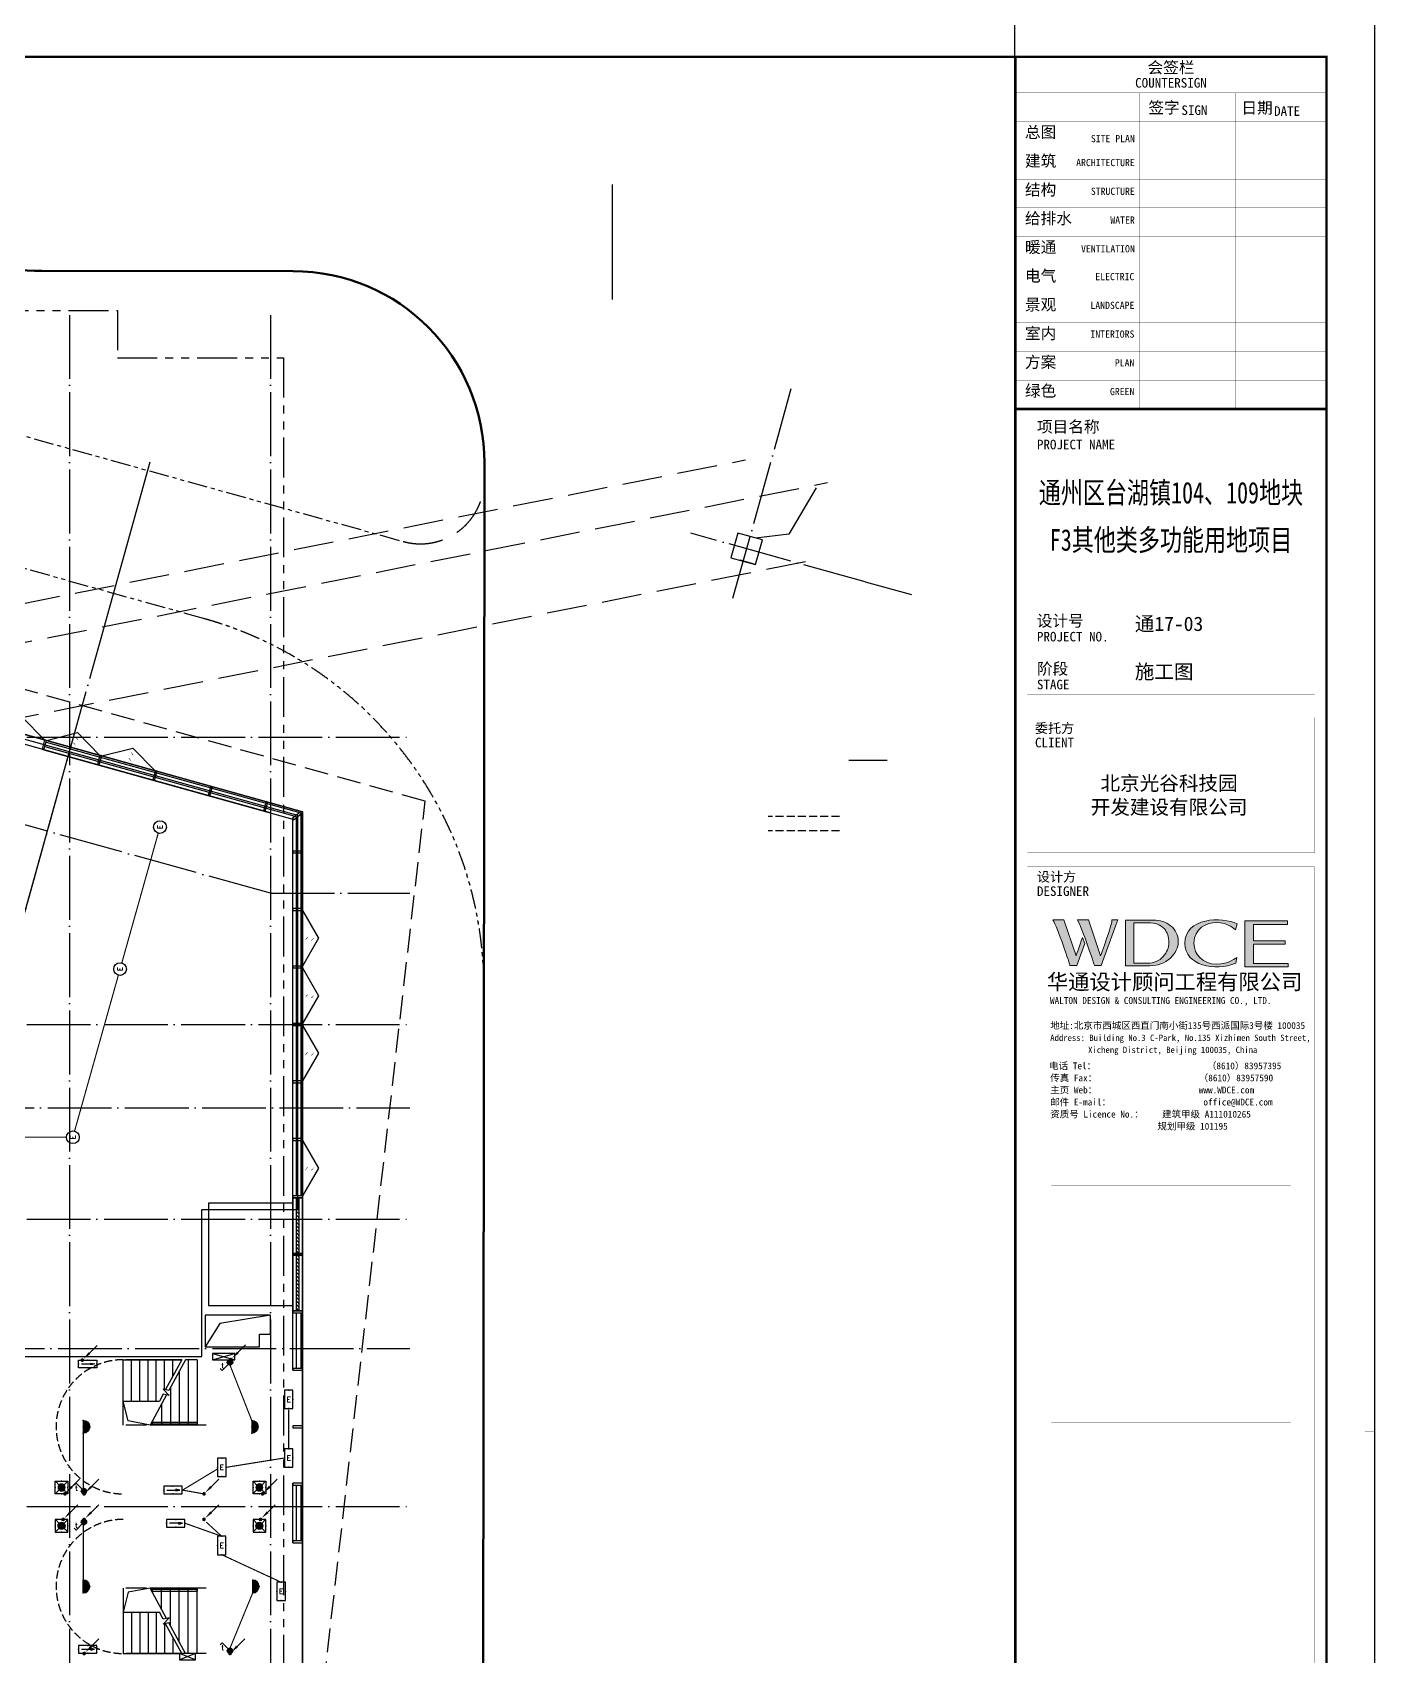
# Model space of a CAD drawing. Extents: x -288892 to 250096, y -100054 to 404668.
# Drawn here: x 108439 to 150489, y 12037 to 62867 of the extents above; entities that cross this region are included whole.
import ezdxf
from ezdxf.enums import TextEntityAlignment as Align
from ezdxf.xclip import XClip

# ---------------------------------------------------------------- set-up
doc = ezdxf.new("R2010")
doc.units = 0
doc.header["$LTSCALE"] = 1000
doc.header["$MEASUREMENT"] = 0
for name, pattern in [('104-14# 核心筒$0$DASH', [0.35, 0.25, -0.1]), ('104-14# 核心筒$0$DOTE', [2.42, 2, -0.2, 0.02, -0.2]), ('DASH', [0.35, 0.25, -0.1]), ('X-104 14#平面$0$$0$DASH', [0.35, 0.25, -0.1]), ('X-104 14#平面$0$104-14# 核心筒$2$DOTE', [2.42, 2, -0.2, 0.02, -0.2]), ('X-104 14#平面$0$109 3#平面$0$DASH', [0.35, 0.25, -0.1]), ('X-104 14#平面$0$DASH', [0.35, 0.25, -0.1]), ('X-104 14#平面$0$PHANTOM2', [1.25, 0.625, -0.125, 0.125, -0.125, 0.125, -0.125])]:
    doc.linetypes.add(name, pattern=pattern)
doc.layers.get('0').update_dxf_attribs({"linetype": 'CONTINUOUS'})
for name, color, linetype in [('104-14# 核心筒$0$01-标注_轴线坐标', 132, 'CONTINUOUS'), ('104-14# 核心筒$0$A-C_玻璃幕墙', 140, 'CONTINUOUS'), ('104-14# 核心筒$0$A-E_栏杆', 232, 'CONTINUOUS'), ('104-14# 核心筒$0$A-E_电梯', 171, 'CONTINUOUS'), ('104-14# 核心筒$0$A_AXIS-轴线', 36, '104-14# 核心筒$0$DOTE'), ('104-14# 核心筒$0$DUCT-新风管立管', 3, 'CONTINUOUS'), ('14#楼幕墙$0$A-C_玻璃幕墙', 140, 'CONTINUOUS'), ('14#楼幕墙$0$A-C_窗', 140, 'CONTINUOUS'), ('EQUIP-照明', 3, 'CONTINUOUS'), ('LWIRE', 4, 'CONTINUOUS'), ('WIRE-应急', 2, 'DASH'), ('WIRE-照明', 1, 'CONTINUOUS'), ('X-104 14#平面$0$02-TEXT_标注', 130, 'CONTINUOUS'), ('X-104 14#平面$0$104-14# 核心筒$1$01-标注_轴线坐标', 132, 'CONTINUOUS'), ('X-104 14#平面$0$104-14# 核心筒$2$A_AXIS-轴线', 36, 'X-104 14#平面$0$104-14# 核心筒$2$DOTE'), ('X-104 14#平面$0$A-C_玻璃幕墙', 140, 'CONTINUOUS'), ('X-104 14#平面$0$A-I_卫-洁具', 241, 'CONTINUOUS'), ('X-104 14#平面$0$A-O_屋面', 201, 'CONTINUOUS'), ('X-104 14#平面$0$A-SUR_保温', 222, 'CONTINUOUS'), ('X-104 14#平面$0$A-SUR_吊顶', 40, 'CONTINUOUS'), ('X-104 14#平面$0$A-TECH_暖通', 6, 'CONTINUOUS'), ('X-104 14#平面$0$A_STR-砼墙', 51, 'CONTINUOUS'), ('X-104 14#平面$0$A_STR-砼柱', 51, 'CONTINUOUS')]:
    doc.layers.add(name, color=color, linetype=linetype)
for name, color, linetype, plot in [('104-14# 核心筒$0$04-不打印_辅助线', 165, 'CONTINUOUS', False), ('14#楼幕墙$0$04-不打印_辅助线', 165, 'CONTINUOUS', False), ('X-104 14#平面$0$04-不打印_辅助线', 165, 'CONTINUOUS', False)]:
    doc.layers.add(name, color=color, linetype=linetype, plot=plot)
doc.layers.add('X-104 14#平面$0$000套内', color=226, linetype='CONTINUOUS', lineweight=30)
doc.layers.add('X-104 14#平面$0$road', color=142, linetype='CONTINUOUS', lineweight=50)
doc.styles.add('_TEL_DIM', font='SIMPLEX', dxfattribs={"width": 0.8, "height": 3.5, "bigfont": 'HZTXT'})
doc.styles.get("Standard").update_dxf_attribs({"font": 'gbenor.shx', "bigfont": 'gbcbig.shx'})
doc.styles.add('图签信息$0$hwxh', font='STXIHEI.TTF')
doc.styles.add('图签信息$0$华文细黑', font='STXIHEI.TTF', dxfattribs={"height": 10})

# ---------------------------------------------------------------- blocks, each defined once
blk = doc.blocks.new('图框-A1+1-2')
for points, const_width in [([(0, 0), (1261, 0), (1261, 594), (0, 594)], 0.05), ([(1186, 584), (25, 584), (25, 10), (1186, 10)], 0.5)]:
    blk.add_lwpolyline(points, close=True, dxfattribs=dict(const_width=const_width))
at = {"const_width": 0.05}
blk.add_lwpolyline([(1261, 297), (1259, 297)], dxfattribs=at)
blk = doc.blocks.new('图签信息$0$WDCE Copyright200X')
at = {"const_width": 0.016}
blk.add_lwpolyline([(-10.6, 1.26, 1), (-11.4, 1.26, 1)], format="xyb", close=True, dxfattribs=at)
at = {"style": '图签信息$0$华文细黑'}
for s, p in [('WDCE ', (-11.46, 0.5)), ('     Copyright ', (-3.51, 0.5))]:
    blk.add_text(s, height=1, dxfattribs=at).set_placement(p, align=Align.BOTTOM_RIGHT)
blk.add_text('c', height=0.6, dxfattribs=at).set_placement((-11.04, 1.35), align=Align.MIDDLE_CENTER)
blk.add_attdef('200X', text='', height=1, dxfattribs=at).set_placement((-0.45, 0.5), align=Align.BOTTOM_RIGHT)
blk = doc.blocks.new('图签信息$0$logo2')
h = blk.add_hatch(color=7)
h.paths.add_polyline_path([(19.02, -7.36), (15.84, -7.36), (15.84, -3.97), (18.97, -3.97), (18.97, -4.24), (16.46, -4.24), (16.46, -5.45), (18.81, -5.45), (18.81, -5.69), (16.47, -5.69), (16.47, -7.12), (19.02, -7.12)])
edge = h.paths.add_edge_path()
edge.add_spline(control_points=[(15.26, -4.21), (15.26, -4.21), (15.13, -4.65), (15.13, -4.65), (15.13, -4.65), (14.62, -4.1), (13.73, -4.1), (13.04, -4.1), (12.07, -4.54), (12.08, -5.62), (12.08, -6.49), (12.77, -7.16), (13.73, -7.17), (14.66, -7.17), (15.23, -6.68), (15.23, -6.68), (15.23, -6.68), (15.16, -7.11), (15.16, -7.11), (13.63, -7.7), (11.42, -7.29), (11.41, -5.64), (11.4, -3.72), (14.16, -3.66), (15.26, -4.21)], knot_values=[0, 0, 0, 0, 1, 1, 1, 2, 2, 2, 3, 3, 3, 4, 4, 4, 5, 5, 5, 6, 6, 6, 7, 7, 7, 8, 8, 8, 8], degree=3, periodic=0)
edge = h.paths.add_edge_path(flags=16)
edge.add_spline(control_points=[(10.23, -5.57), (10.23, -5.16), (10.12, -4.83), (9.9, -4.58), (9.63, -4.27), (9.23, -4.12), (8.69, -4.12), (8.69, -4.12), (7.64, -4.12), (7.64, -4.12), (7.64, -4.12), (7.64, -7.1), (7.64, -7.1), (7.64, -7.1), (8.66, -7.1), (8.66, -7.1), (9.13, -7.1), (9.52, -6.93), (9.82, -6.6), (10.09, -6.31), (10.23, -5.96), (10.23, -5.57)], knot_values=[0, 0, 0, 0, 1, 1, 1, 2, 2, 2, 3, 3, 3, 4, 4, 4, 5, 5, 5, 6, 6, 6, 7, 7, 7, 7], degree=3, periodic=0)
edge = h.paths.add_edge_path()
edge.add_spline(control_points=[(10.92, -5.51), (10.92, -5.96), (10.72, -6.37), (10.34, -6.72), (9.92, -7.1), (9.41, -7.29), (8.82, -7.29), (8.82, -7.29), (7.03, -7.29), (7.03, -7.29), (7.03, -7.29), (7.03, -3.92), (7.03, -3.92), (7.03, -3.92), (9.1, -3.92), (9.1, -3.92), (9.59, -3.92), (10.01, -4.06), (10.36, -4.34), (10.73, -4.64), (10.92, -5.03), (10.92, -5.51)], knot_values=[0, 0, 0, 0, 1, 1, 1, 2, 2, 2, 3, 3, 3, 4, 4, 4, 5, 5, 5, 6, 6, 6, 7, 7, 7, 7], degree=3, periodic=0)
at = {"lineweight": 0}
blk.add_lwpolyline([(19.02, -7.36), (15.84, -7.36), (15.84, -3.97), (18.97, -3.97), (18.97, -4.24), (16.46, -4.24), (16.46, -5.45), (18.81, -5.45), (18.81, -5.69), (16.47, -5.69), (16.47, -7.12), (19.02, -7.12), (19.02, -7.36)], dxfattribs=at)
for points, knots in [([(10.92, -5.51), (10.92, -5.96), (10.72, -6.37), (10.34, -6.72), (9.92, -7.1), (9.41, -7.29), (8.82, -7.29), (8.82, -7.29), (7.03, -7.29), (7.03, -7.29), (7.03, -7.29), (7.03, -3.92), (7.03, -3.92), (7.03, -3.92), (9.1, -3.92), (9.1, -3.92), (9.59, -3.92), (10.01, -4.06), (10.36, -4.34), (10.73, -4.64), (10.92, -5.03), (10.92, -5.51)], [0, 0, 0, 0, 1, 1, 1, 2, 2, 2, 3, 3, 3, 4, 4, 4, 5, 5, 5, 6, 6, 6, 7, 7, 7, 7]), ([(10.23, -5.57), (10.23, -5.16), (10.12, -4.83), (9.9, -4.58), (9.63, -4.27), (9.23, -4.12), (8.69, -4.12), (8.69, -4.12), (7.64, -4.12), (7.64, -4.12), (7.64, -4.12), (7.64, -7.1), (7.64, -7.1), (7.64, -7.1), (8.66, -7.1), (8.66, -7.1), (9.13, -7.1), (9.52, -6.93), (9.82, -6.6), (10.09, -6.31), (10.23, -5.96), (10.23, -5.57)], [0, 0, 0, 0, 1, 1, 1, 2, 2, 2, 3, 3, 3, 4, 4, 4, 5, 5, 5, 6, 6, 6, 7, 7, 7, 7]), ([(15.26, -4.21), (15.26, -4.21), (15.13, -4.65), (15.13, -4.65), (15.13, -4.65), (14.62, -4.1), (13.73, -4.1), (13.04, -4.1), (12.07, -4.54), (12.08, -5.62), (12.08, -6.49), (12.77, -7.16), (13.73, -7.17), (14.66, -7.17), (15.23, -6.68), (15.23, -6.68), (15.23, -6.68), (15.16, -7.11), (15.16, -7.11), (13.63, -7.7), (11.42, -7.29), (11.41, -5.64), (11.4, -3.72), (14.16, -3.66), (15.26, -4.21)], [0, 0, 0, 0, 1, 1, 1, 2, 2, 2, 3, 3, 3, 4, 4, 4, 5, 5, 5, 6, 6, 6, 7, 7, 7, 8, 8, 8, 8])]:
    blk.add_open_spline(points, degree=3, knots=knots, dxfattribs=at)
blk = doc.blocks.new('图签信息$0$logo1')
h = blk.add_hatch(color=8)
edge = h.paths.add_edge_path()
edge.add_spline(control_points=[(3.86, -5.21), (3.63, -5.88), (3.39, -6.56), (3.39, -6.56), (3.39, -6.56), (2.5, -3.91), (2.5, -3.91), (2.5, -3.91), (1.8, -3.91), (1.69, -3.91), (2.02, -4.39), (2.95, -7.27), (2.95, -7.27), (2.95, -7.27), (3.44, -7.27), (3.44, -7.27), (3.44, -7.27), (4.03, -5.66), (4.03, -5.66), (4.03, -5.66), (3.86, -5.21), (3.86, -5.21)], knot_values=[0, 0, 0, 0, 1, 1, 1, 2, 2, 2, 3, 3, 3, 4, 4, 4, 5, 5, 5, 6, 6, 6, 7, 7, 7, 7], degree=3, periodic=0)
h = blk.add_hatch(color=7)
edge = h.paths.add_edge_path()
edge.add_spline(control_points=[(6.04, -3.91), (6.09, -4.1), (5.2, -6.56), (5.2, -6.56), (5.2, -6.56), (4.3, -3.91), (4.3, -3.91), (4.3, -3.91), (3.6, -3.91), (3.49, -3.91), (3.82, -4.39), (4.75, -7.27), (4.75, -7.27), (4.75, -7.27), (5.24, -7.27), (5.24, -7.27), (5.24, -7.27), (6.33, -4.3), (6.33, -4.3), (6.33, -4.3), (6.48, -3.91), (6.48, -3.91), (6.48, -3.91), (6.21, -3.91), (6.04, -3.91)], knot_values=[0, 0, 0, 0, 1, 1, 1, 2, 2, 2, 3, 3, 3, 4, 4, 4, 5, 5, 5, 6, 6, 6, 7, 7, 7, 8, 8, 8, 8], degree=3, periodic=0)
at = {"color": 8, "lineweight": 0}
blk.add_open_spline([(3.86, -5.21), (3.63, -5.88), (3.39, -6.56), (3.39, -6.56), (3.39, -6.56), (2.5, -3.91), (2.5, -3.91), (2.5, -3.91), (1.8, -3.91), (1.69, -3.91), (2.02, -4.39), (2.95, -7.27), (2.95, -7.27), (2.95, -7.27), (3.44, -7.27), (3.44, -7.27), (3.44, -7.27), (4.03, -5.66), (4.03, -5.66), (4.03, -5.66), (3.86, -5.21), (3.86, -5.21)], degree=3, knots=[0, 0, 0, 0, 1, 1, 1, 2, 2, 2, 3, 3, 3, 4, 4, 4, 5, 5, 5, 6, 6, 6, 7, 7, 7, 7], dxfattribs=at)
at = {"lineweight": 0}
blk.add_open_spline([(6.04, -3.91), (6.09, -4.1), (5.2, -6.56), (5.2, -6.56), (5.2, -6.56), (4.3, -3.91), (4.3, -3.91), (4.3, -3.91), (3.6, -3.91), (3.49, -3.91), (3.82, -4.39), (4.75, -7.27), (4.75, -7.27), (4.75, -7.27), (5.24, -7.27), (5.24, -7.27), (5.24, -7.27), (6.33, -4.3), (6.33, -4.3), (6.33, -4.3), (6.48, -3.91), (6.48, -3.91), (6.48, -3.91), (6.21, -3.91), (6.04, -3.91)], degree=3, knots=[0, 0, 0, 0, 1, 1, 1, 2, 2, 2, 3, 3, 3, 4, 4, 4, 5, 5, 5, 6, 6, 6, 7, 7, 7, 8, 8, 8, 8], dxfattribs=at)
blk.add_blockref('图签信息$0$logo2', (0, 0))
blk = doc.blocks.new('图签信息$0$时间-logo')
blk.add_blockref('图签信息$0$logo1', (-20.97, 0))
at = {"style": '图签信息$0$hwxh'}
for s, height, p in [('华通设计顾问工程有限公司 ', 1.15, (-19.73, -9.05)), ('WALTON DESIGN & CONSULTING ENGINEERING CO., LTD.', 0.5, (-19.5, -10.1)), ('地址:北京市西城区西直门南小街135号西派国际3号楼 100035', 0.5, (-19.48, -11.94)), ('Address: Building No.3 C-Park, No.135 Xizhimen South Street, ', 0.47, (-19.48, -12.83)), ('电话 Tel：                        （8610）83957395 ', 0.5, (-19.56, -14.91)), ('Xicheng District, Beijing 100035, China ', 0.47, (-16.69, -13.72)), ('传真 Fax：                      （8610）83957590 ', 0.5, (-19.48, -15.8)), ('主页 Web：                      www.WDCE.com ', 0.5, (-19.48, -16.69)), ('资质号 Licence No.：    建筑甲级 A111010265 ', 0.5, (-19.48, -18.47)), ('邮件 E-mail：                    office@WDCE.com ', 0.5, (-19.48, -17.58)), ('   规划甲级 101195', 0.5, (-12.6, -19.36))]:
    blk.add_text(s, height=height, dxfattribs=at).set_placement(p)
blk = doc.blocks.new('图签信息')
at = {"const_width": 0.5}
for points in [[(-65, 574), (-65, 500.5), (0, 500.5), (0, 574)], [(-65, 0), (0, 0), (0, 500.5), (-65, 500.5)]]:
    blk.add_lwpolyline(points, close=True, dxfattribs=at)
at = {"const_width": 0.05}
for points in [[(-65, 566.5), (0, 566.5)], [(-39.14, 566.5), (-39.14, 500.5)], [(-19.1, 566.5), (-19.1, 500.5)], [(-65, 560.5), (0, 560.5)], [(-65, 554.5), (0, 554.5)], [(-65, 548.5), (0, 548.5)], [(-65, 542.5), (0, 542.5)], [(-65, 536.5), (0, 536.5)], [(-65, 530.5), (0, 530.5)], [(-65, 524.5), (0, 524.5)], [(-65, 518.5), (0, 518.5)], [(-65, 512.5), (0, 512.5)], [(-65, 512.5), (0, 512.5)], [(-65, 506.5), (0, 506.5)], [(-65, 500.5), (0, 500.5)], [(-62.5, 450.87), (-2.5, 450.87)], [(-62.5, 440.87), (-2.5, 440.87)], [(-2.5, 407.85), (-2.5, 436.12), (-62.5, 436.12), (-62.5, 407.85)], [(-62.5, 407.85), (-2.5, 407.85)], [(-62.5, 404.92), (-62.5, 227.83)], [(-62.5, 404.92), (-2.5, 404.92)], [(-62.5, 227.83), (-2.5, 227.83), (-2.5, 404.92)], [(-57.5, 338.36), (-7.5, 338.36)], [(-57.5, 288.83), (-7.5, 288.83)], [(-57.5, 234.85), (-7.5, 234.85)], [(-62.5, 227.83), (-2.5, 227.83)], [(-62.5, 217.74), (-2.5, 217.74)], [(-62.5, 103.26), (-2.5, 103.26), (-2.5, 163.26), (-62.5, 163.26), (-62.5, 103.26)], [(-37.5, 163.26), (-37.5, 103.26)], [(-20, 163.26), (-20, 103.26)], [(-62.5, 155.76), (-2.5, 155.76)], [(-62.5, 148.26), (-2.5, 148.26)], [(-62.5, 140.76), (-2.5, 140.76)], [(-62.5, 133.26), (-2.5, 133.26)], [(-62.5, 125.76), (-2.5, 125.76)], [(-62.5, 118.26), (-2.5, 118.26)], [(-62.5, 110.76), (-2.5, 110.76)], [(-62.5, 98.5), (-2.5, 98.5), (-2.5, 10), (-62.5, 10), (-62.5, 98.5)], [(-62.5, 83.5), (-2.5, 83.5)], [(-62.5, 76), (-2.5, 76)], [(-62.5, 40), (-2.5, 40)], [(-37.5, 40), (-37.5, 26)], [(-62.5, 26), (-2.5, 26)], [(-62.5, 18), (-2.5, 18)]]:
    blk.add_lwpolyline(points, dxfattribs=at)
at = {"ltscale": 0.001, "xscale": 2.834689937531525, "yscale": 2.834689937531525, "zscale": 2.834689937531525}
blk.add_blockref('图签信息$0$时间-logo', (-2.5, 404.92), dxfattribs=at)
blk.add_blockref('图签信息$0$WDCE Copyright200X', (-2.5, 0)).add_auto_attribs({'200X': '2007'})
at = {"style": '图签信息$0$华文细黑'}
for s, height, p in [('会签栏', 2.4, (-32.5, 573)), ('COUNTERSIGN', 2, (-32.5, 569.6))]:
    blk.add_text(s, height=height, dxfattribs=at).set_placement(p, align=Align.TOP_CENTER)
for s, height, p in [('签字', 2.4, (-37.22, 564.63)), ('SIGN', 2, (-30.32, 563.88)), ('日期', 2.4, (-17.79, 564.58)), ('DATE', 2, (-10.96, 563.7)), ('总图', 2.4, (-63, 559.5)), ('建筑', 2.4, (-63, 553.5)), ('结构', 2.4, (-63, 547.5)), ('给排水', 2.4, (-63, 541.5)), ('暖通', 2.4, (-63, 535.5)), ('电气', 2.4, (-63, 529.5)), ('景观', 2.4, (-63, 523.5)), ('室内', 2.4, (-63, 517.5)), ('方案', 2.4, (-63, 511.5)), ('绿色', 2.4, (-63, 505.5)), ('项目名称', 2.4, (-60.5, 498)), ('PROJECT NAME', 2, (-60.5, 494.08)), ('设计号', 2.4, (-60.54, 457.48)), ('PROJECT NO.', 2, (-60.5, 453.97)), ('阶段', 2.4, (-60.5, 447.47)), ('STAGE', 2, (-60.5, 443.97)), ('委托方', 2, (-60.9, 434.86)), ('CLIENT', 2, (-60.9, 431.86)), ('设计方', 2, (-60.5, 403.83)), ('DESIGNER', 2, (-60.5, 400.83)), ('索引', 2.4, (-60.5, 224.14)), ('KEY PLAN', 2, (-60.5, 220.74)), ('姓名', 2.4, (-35.5, 162.47)), ('签字', 2.4, (-15.81, 162.57)), ('NAME', 2, (-35.5, 158.96)), ('SIGN', 2, (-15.5, 159.2)), ('审定', 2.4, (-60.73, 154.81)), ('APPROVED BY', 2, (-60.5, 151.44)), ('审核', 2.4, (-60.95, 147.29)), ('VERIFIED BY', 2, (-60.5, 143.91)), ('设计主持人', 2.4, (-60.68, 139.76)), ('DESIGN CHIEF', 2, (-60.5, 136.19)), ('专业负责人', 2.4, (-60.67, 132.26)), ('DISCIPLINE CHIEF', 2, (-60.5, 128.98)), ('校对', 2.4, (-60.5, 124.76)), ('CHECKED BY', 2, (-60.5, 121.37)), ('设计人', 2.4, (-60.5, 117.26)), ('DESIGN BY', 2, (-60.5, 113.83)), ('制图人', 2.4, (-60.61, 109.76)), ('DRAWN BY', 2, (-60.5, 106.5)), ('专业', 2.4, (-61.23, 97.93)), ('SPECIALTY', 2, (-61.23, 94.38)), ('子项', 2.4, (-60.88, 82.92)), ('SUB ITEM', 2, (-60.88, 79.5)), ('图名', 2.4, (-60.91, 75.41)), ('DRAWING TITLES', 2, (-60.91, 72)), ('比例', 2.4, (-61.56, 39.42)), ('图纸编号', 2.4, (-36.1, 39.32)), ('SCALE', 2, (-61.19, 36)), ('SHEET NO.', 2, (-36.1, 36)), ('版本号', 2.4, (-61, 25.03)), ('EDITION', 2, (-61.06, 21.61)), ('日期', 2.4, (-61, 16.68)), ('DATE', 2, (-60.5, 13.26))]:
    blk.add_text(s, height=height, dxfattribs=at).set_placement(p, align=Align.TOP_LEFT)
for s, p in [('SITE PLAN', (-40.06, 557.7)), ('ARCHITECTURE', (-40.06, 552.7)), ('STRUCTURE', (-40.06, 546.7)), ('WATER', (-40.06, 540.7)), ('VENTILATION', (-40.06, 534.7)), ('ELECTRIC', (-40.14, 528.89)), ('LANDSCAPE', (-40.14, 522.89)), ('INTERIORS', (-40.14, 516.89)), ('PLAN', (-40.14, 510.89)), ('GREEN', (-40.14, 504.89))]:
    blk.add_text(s, height=1.5, dxfattribs=at).set_placement(p, align=Align.TOP_RIGHT)
at = {"color": 4, "style": '图签信息$0$华文细黑', "width": 0.75}
for s, p in [('通州区台湖镇104、109地块', (-32.5, 480.78)), ('F3其他类多功能用地项目', (-32.5, 470.91))]:
    blk.add_text(s, height=4.5, dxfattribs=at).set_placement(p, align=Align.CENTER)
at = {"color": 4, "style": '图签信息$0$华文细黑'}
for s, p in [('A', (-32.53, 19.4)), ('2019.03', (-32.53, 11.84))]:
    blk.add_text(s, height=3, dxfattribs=at).set_placement(p, align=Align.CENTER)
at = {"style": '图签信息$0$华文细黑', "oblique": 20}
for s, p in [('除特别注明外，所有尺寸是以毫米制', (-32.5, 6.5)), ('尺寸以标注为准不得量取，所有尺寸需在现场校核准确', (-32.5, 4))]:
    blk.add_text(s, height=1.5, dxfattribs=at).set_placement(p, align=Align.MIDDLE_CENTER)
at = {"color": 4, "ltscale": 0.001, "char_height": 3, "width": 58.4895, "style": '图签信息$0$华文细黑'}
for s, insert, attachment_point in [('通17-03', (-40.06, 455.51), 4), ('施工图', (-40.06, 445.51), 4), ('北京光谷科技园\\P开发建设有限公司', (-32.9, 419.71), 5)]:
    blk.add_mtext(s, dxfattribs=dict(at, insert=insert, attachment_point=attachment_point))
blk = doc.blocks.new('图签-A1')
at = {"color": 2}
blk.add_blockref('图签信息', (0, 0), dxfattribs=at)
blk = doc.blocks.new('14#楼幕墙$0$A$C38D07553')
blk.add_lwpolyline([(-60, -300), (0, -300), (0, 0), (-60, 0)], close=True)
blk = doc.blocks.new('14#楼幕墙$0$A$C385D642F')
for p, rotation in [((108740, 41321), 164.4518981662328), ((110475, 40839), 164.4518981662328), ((112209, 40356), 164.4518981662328), ((113943, 39874), 164.4518981662328), ((115677, 39391), 164.4518981662328), ((116582, 39158), 127.2259490831058), ((116600, 38130), 90), ((116600, 36330), 90), ((116600, 34530), 90), ((116600, 32730), 90), ((116600, 30930), 90), ((116600, 29130), 90), ((116600, 27330), 90), ((116600, 25530), 90), ((116600, 23730), 90), ((116600, 21930), 90), ((116600, 20130), 90), ((116600, 18330), 90), ((116600, 16530), 90)]:
    blk.add_blockref('14#楼幕墙$0$A$C38D07553', p, dxfattribs=dict(rotation=rotation))
blk = doc.blocks.new('14#楼幕墙$0$A$C22714246')
blk.add_lwpolyline([(1740, 497), (870, 0), (0, 497)])
at = {"layer": '14#楼幕墙$0$A-C_玻璃幕墙', "color": 1}
blk.add_lwpolyline([(899, 122, 0, 25, 0), (802, 217, 0, 0, 0), (900, 340, 25, 0, 0), (796, 422, 0, 0, 0)], format="xyseb", dxfattribs=at)
blk = doc.blocks.new('*U1899')
h = blk.add_hatch()
h.set_pattern_fill('ANSI31', color=256, scale=50)
h.set_pattern_definition([(45, (-56212.376, 120006.8), (-56.1266, 56.1266), [])])
h.paths.add_polyline_path([(-1740, 100), (0, 100), (0, 200), (-1740, 200)])
for points in [[(-1740, 0), (0, 0), (0, 300), (-1740, 300)], [(-1740, 100), (0, 100), (0, 200), (-1740, 200)]]:
    blk.add_lwpolyline(points, close=True)
blk = doc.blocks.new('14#楼幕墙')
at = {"layer": '14#楼幕墙$0$A-C_玻璃幕墙'}
for p, q in [((99065, 43424), (116900, 38462)), ((108798, 40405), (116600, 38234)), ((108825, 40501), (116700, 38310)), ((108865, 40646), (116850, 38424)), ((116600, 20970), (116600, 38234)), ((116700, 38310), (116700, 26430)), ((116850, 38424), (116850, 26430)), ((116900, 38462), (116900, 10380)), ((116700, 22770), (116700, 21030)), ((116850, 22770), (116850, 21030)), ((116600, 15570), (116600, 17430)), ((116700, 17370), (116700, 15630)), ((116850, 17370), (116850, 15630))]:
    blk.add_line(p, q, dxfattribs=at)
at = {"layer": '14#楼幕墙$0$04-不打印_辅助线', "rotation": 164.451898166205}
blk.add_blockref('14#楼幕墙$0$A$C22714246', (108954, 41188), dxfattribs=at)
at = {"layer": '14#楼幕墙$0$A-C_玻璃幕墙'}
blk.add_blockref('14#楼幕墙$0$A$C385D642F', (0, -900), dxfattribs=at)
at = {"layer": '14#楼幕墙$0$A-C_窗'}
for name, p, rotation in [('14#楼幕墙$0$A$C22714246', (110688, 40706), 164.4518981662085), ('14#楼幕墙$0$A$C22714246', (112422, 40223), 164.4518981662085), ('14#楼幕墙$0$A$C22714246', (117397, 33630), 90), ('14#楼幕墙$0$A$C22714246', (117397, 31830), 90), ('14#楼幕墙$0$A$C22714246', (117397, 30030), 90), ('14#楼幕墙$0$A$C22714246', (117397, 26430), 90), ('*U1899', (116600, 24630), 270), ('*U1899', (116600, 22830), 270)]:
    blk.add_blockref(name, p, dxfattribs=dict(at, rotation=rotation))
blk = doc.blocks.new('104-14# 核心筒')
at = {"elevation": 3000}
blk.add_lwpolyline([(115900, 22700), (113850, 22700), (113850, 21700), (115550, 21700), (115550, 22100), (115900, 22100)], close=True, dxfattribs=at)
at = {"layer": '104-14# 核心筒$0$01-标注_轴线坐标'}
blk.add_line((110518, 43638), (112126, 49419), dxfattribs=at)
at = {"layer": '104-14# 核心筒$0$04-不打印_辅助线', "linetype": '104-14# 核心筒$0$DASH'}
for centre in [(111280, 19200), (111280, 14200)]:
    blk.add_arc(centre, 2100, 90, 270, dxfattribs=at)
at = {"layer": '104-14# 核心筒$0$A-C_玻璃幕墙'}
blk.add_lwpolyline([(116900, 10753), (116900, 22978)], dxfattribs=at)
at = {"layer": '104-14# 核心筒$0$A-E_栏杆'}
for p, q in [((112178, 19350), (113600, 19350)), ((113600, 19350), (113600, 19290)), ((112145, 19290), (113600, 19290)), ((112145, 14110), (113600, 14110)), ((112178, 14050), (113600, 14050)), ((113600, 14110), (113600, 14050))]:
    blk.add_line(p, q, dxfattribs=at)
at = {"layer": '104-14# 核心筒$0$A-E_电梯'}
for p, q in [((111280, 21300), (113116, 21300)), ((111280, 20000), (111280, 21300)), ((113116, 21300), (111360, 21300)), ((111540, 20000), (111540, 21300)), ((111800, 20000), (111800, 21300)), ((112060, 20000), (112060, 21300)), ((112320, 20000), (112320, 21300)), ((112580, 20374), (112580, 21300)), ((113116, 21300), (112612, 20366)), ((113230, 21300), (112713, 20342)), ((112840, 20788), (112840, 21300)), ((113040, 20948), (113040, 19250)), ((113100, 21270), (113100, 21300)), ((113600, 21300), (113230, 21300)), ((113320, 21300), (113320, 19250)), ((113600, 21300), (113600, 19250)), ((112713, 20342), (112539, 20383)), ((112539, 20383), (112718, 20182)), ((112760, 20429), (112760, 19250)), ((111280, 20000), (112415, 20000)), ((112637, 20202), (112124, 19250)), ((112536, 20225), (112415, 20000)), ((112480, 19910), (112480, 19250)), ((112718, 20182), (112536, 20225)), ((112200, 19391), (112200, 19250)), ((112010, 19250), (111360, 19250)), ((112010, 19250), (111360, 19250)), ((113880, 19250), (112124, 19250)), ((113600, 19250), (112124, 19250)), ((112010, 14150), (111360, 14150)), ((113880, 14150), (112124, 14150)), ((112637, 13198), (112124, 14150)), ((112200, 14009), (112200, 14150)), ((112480, 13490), (112480, 14150)), ((112760, 12971), (112760, 14150)), ((113040, 12452), (113040, 14150)), ((113320, 12100), (113320, 14150)), ((113600, 12100), (113600, 14150)), ((111280, 13400), (111280, 12100)), ((111280, 13400), (112415, 13400)), ((111540, 13400), (111540, 12100)), ((111800, 13400), (111800, 12100)), ((112060, 13400), (112060, 12100)), ((112320, 13400), (112320, 12100)), ((112536, 13175), (112415, 13400)), ((112718, 13218), (112536, 13175)), ((112539, 13017), (112718, 13218)), ((112713, 13058), (112539, 13017)), ((112580, 13026), (112580, 12100)), ((113116, 12100), (112612, 13034)), ((113230, 12100), (112713, 13058)), ((112840, 12612), (112840, 12100)), ((111280, 12100), (113116, 12100)), ((113116, 12100), (111360, 12100)), ((113100, 12130), (113100, 12100)), ((113880, 12100), (113230, 12100))]:
    blk.add_line(p, q, dxfattribs=at)
for points in [[(111280, 19250), (111280, 20000)], [(112124, 19250), (111435, 19383), (111280, 20000)], [(111280, 14150), (111280, 13400)], [(112124, 14150), (111435, 14017), (111280, 13400)]]:
    blk.add_lwpolyline(points, dxfattribs=at)
at = {"layer": '104-14# 核心筒$0$A_AXIS-轴线'}
for p, q in [((109600, 54018), (109600, -8545)), ((115900, 54018), (115900, -8545)), ((115900, 35910), (84750, 44577)), ((104400, 21650), (110517, 43636)), ((-24839, 40800), (120260, 40800)), ((-24839, 31800), (120260, 31800)), ((106496, 29185), (120260, 29185)), ((-24839, 25700), (120260, 25700)), ((104400, 21650), (120260, 21650)), ((-24839, 16700), (120260, 16700))]:
    blk.add_line(p, q, dxfattribs=at)
blk.add_lwpolyline([(115900, 35910), (120260, 35910)], dxfattribs=at)
at = {"layer": '104-14# 核心筒$0$DUCT-新风管立管', "elevation": 3000}
blk.add_lwpolyline([(115900, 22700), (113850, 22700), (113850, 21700), (115550, 21700), (115550, 22100), (115900, 22100), (115900, 22700), (114312, 22440), (113850, 21700)], dxfattribs=at)
blk = doc.blocks.new('X-104 14#平面$0$A$C37635F05')
at = {"layer": 'X-104 14#平面$0$A_STR-砼柱'}
blk.add_lwpolyline([(0, 38429), (-16626, 43055), (-19582, 32432), (-19871, 32512), (-16835, 43424), (0, 38740)], close=True, dxfattribs=at)
blk = doc.blocks.new('*U1799')
blk.add_lwpolyline([(200, 0), (200, 500), (0, 500), (0, 0), (200, 0), (0, 500), (0, 0), (200, 500)])
blk = doc.blocks.new('*U1840')
blk.add_lwpolyline([(200, 0), (200, 700), (0, 700), (0, 0), (200, 0), (0, 700), (0, 0), (200, 700)])
blk = doc.blocks.new('X-104 14#平面$0$sdfjladfiididid')
at = {"layer": 'X-104 14#平面$0$A-TECH_暖通'}
for name, p, rotation in [('*U1840', (114080, 21500), 270), ('*U1799', (113550, 11900), 90)]:
    blk.add_blockref(name, p, dxfattribs=dict(at, rotation=rotation))
blk = doc.blocks.new('X-104 14#平面')
at = {"linetype": 'X-104 14#平面$0$$0$DASH'}
for p, q in [((133722, 38316), (131495, 38316)), ((133722, 37866), (131495, 37866))]:
    blk.add_line(p, q, dxfattribs=at)
for points in [[(-38664, 63600), (150486, 63600), (150486, -25500), (-38664, -25500)], [(131309, 46975), (130539, 47189), (130324, 46418), (131095, 46204)]]:
    blk.add_lwpolyline(points, close=True)
for points in [[(132995, 48609), (132135, 47151), (131104, 47032)], [(131095, 46204), (130613, 46338)]]:
    blk.add_lwpolyline(points)
at = {"layer": 'X-104 14#平面$0$000套内'}
for points in [[(96133, 32326), (85536, 35276), (87132, 41014), (83543, 42013), (76213, 35359), (78362, 32993), (77624, 32254), (95700, 14178), (95700, 21400), (113750, 21400), (113750, 26000), (116750, 26000), (116750, 38348), (99169, 43240)], [(116750, 38348), (109587, 40341), (104317, 21400), (113750, 21400), (113750, 26000), (116750, 26000)]]:
    blk.add_lwpolyline(points, close=True, dxfattribs=at)
at = {"layer": 'X-104 14#平面$0$02-TEXT_标注', "linetype": 'X-104 14#平面$0$DASH', "ltscale": 5}
for points in [[(99474, 43259), (130781, 49485)], [(102044, 42544), (133351, 48769)], [(132661, 46287), (101354, 40061)]]:
    blk.add_lwpolyline(points, dxfattribs=at)
at = {"layer": 'X-104 14#平面$0$04-不打印_辅助线', "linetype": 'X-104 14#平面$0$DASH', "ltscale": 5}
blk.add_arc((120596, 48852), 2000, 254.4519, 360, dxfattribs=at)
at = {"layer": 'X-104 14#平面$0$104-14# 核心筒$1$01-标注_轴线坐标'}
for p, q in [((131810, 50268), (132212, 51713)), ((134531, 45663), (135976, 45261))]:
    blk.add_line(p, q, dxfattribs=at)
at = {"layer": 'X-104 14#平面$0$104-14# 核心筒$2$A_AXIS-轴线'}
for p, q in [((130388, 45155), (131810, 50268)), ((134531, 45663), (129064, 47184))]:
    blk.add_line(p, q, dxfattribs=at)
at = {"layer": 'X-104 14#平面$0$A-C_玻璃幕墙'}
blk.add_lwpolyline([(-1359, -2200), (108092, -2200), (111292, 2370), (113380, 908), (115789, 4348), (113701, 5811), (116900, 10380), (116900, 38462), (99065, 43424), (96016, 32464), (85707, 35332), (87317, 41119), (83503, 42180), (66341, 26600), (4762, 26600)], close=True, dxfattribs=at)
at = {"layer": 'X-104 14#平面$0$A-I_卫-洁具'}
blk.add_lwpolyline([(126610, 54506), (126610, 58106)], dxfattribs=at)
at = {"layer": 'X-104 14#平面$0$A-O_屋面', "linetype": 'X-104 14#平面$0$PHANTOM2', "ltscale": 2}
blk.add_lwpolyline([(116300, 1125), (112466, -2800), (-12112, -2800), (-10904, 3413), (-11203, 3471), (-4857, 36100), (58809, 36100), (74838, 49550), (86050, 49550), (86050, 51700), (92100, 51702), (92100, 55283), (94609, 59228), (95621, 58584), (95782, 58837), (99792, 56287), (107068, 54162), (111100, 54162), (111100, 52680), (116300, 52680)], close=True, dxfattribs=at)
at = {"layer": 'X-104 14#平面$0$A-SUR_保温'}
blk.add_lwpolyline([(116600, 26300), (116600, 26200), (113950, 26200), (113950, 23000), (116600, 23000), (116600, 22900)], dxfattribs=at)
at = {"layer": 'X-104 14#平面$0$A-SUR_吊顶', "linetype": 'X-104 14#平面$0$PHANTOM2'}
for p, q in [((106080, 50814), (120060, 46925)), ((113798, 44515), (105008, 46961))]:
    blk.add_line(p, q, dxfattribs=at)
at = {"layer": 'X-104 14#平面$0$A-SUR_吊顶', "linetype": 'X-104 14#平面$0$109 3#平面$0$DASH', "ltscale": 3}
blk.add_lwpolyline([(109062, -4432), (119297, 10714), (117563, 11100), (120742, 38795), (99427, 44725), (92631, 20300), (86987, 20300), (86987, 21500), (8392, 21500), (5689, 8781), (-2734, 10571), (-6010, -4842), (40178, -2825), (39845, -4916), (83846, -2647)], close=True, dxfattribs=at)
at = {"layer": 'X-104 14#平面$0$A-SUR_吊顶', "linetype": 'X-104 14#平面$0$PHANTOM2'}
blk.add_arc((110582, 32954), 12000, 359.9373, 74.4519, dxfattribs=at)
at = {"layer": 'X-104 14#平面$0$A_STR-砼墙'}
blk.add_lwpolyline([(135222, 40066), (134022, 40066)], dxfattribs=at)
at = {"layer": 'X-104 14#平面$0$road'}
for p, q in [((108735, 55400), (116606, 55392)), ((116606, 55392), (108735, 55400)), ((122540, -4714), (122600, 49385))]:
    blk.add_line(p, q, dxfattribs=at)
for centre, radius, start, end in [((108749, 68400), 13000, 237.5, 269.9373), ((116600, 49392), 6000, 359.9373, 89.9373), ((116600, 49392), 6000, 359.9373, 89.9373)]:
    blk.add_arc(centre, radius, start, end, dxfattribs=at)
ref = blk.add_blockref('104-14# 核心筒', (0, 0))
XClip(ref).set_block_clipping_path([(-38664.3623821461, -25500), (139216.5485069363, 330900)])
for name, p in [('14#楼幕墙', (0, 0)), ('X-104 14#平面$0$sdfjladfiididid', (0, 0)), ('X-104 14#平面$0$A$C37635F05', (115900, 0))]:
    blk.add_blockref(name, p)
at = {"xscale": 150, "yscale": 150, "zscale": 150}
for name, p in [('图框-A1+1-2', (-38664, -25500)), ('图签-A1', (148986, -24000))]:
    blk.add_blockref(name, p, dxfattribs=at)
blk = doc.blocks.new('$equip$00002540')
blk.add_hatch(color=256).paths.add_polyline_path([(0.24, 0.37), (0.24, 0.23), (0.53, 0.3)])
for p, q in [((-0.72, 0.6), (-0.72, 0)), ((0.72, 0.6), (-0.72, 0.6)), ((-0.72, 0), (0.72, 0)), ((0.24, 0.37), (0.24, 0.23)), ((0.53, 0.3), (0.24, 0.37)), ((0.24, 0.23), (0.53, 0.3)), ((0.72, 0), (0.72, 0.6))]:
    blk.add_line(p, q)
at = {"color": 7}
blk.add_line((-0.48, 0.3), (0.48, 0.3), dxfattribs=at)
at = {"const_width": 0.02}
blk.add_lwpolyline([(-0.72, 0.6), (-0.72, 0), (0.72, 0), (0.72, 0.6), (-0.72, 0.6), (-0.72, 0)], dxfattribs=at)
for p in [(-0.72, 0.3), (0, 0.6), (0, 0), (0.72, 0.3)]:
    blk.add_point(p)
at = {"color": 7, "style": '_TEL_DIM', "flags": 1}
blk.add_attdef('A', text='', height=0.00002, dxfattribs=at).set_placement((0, 0), align=Align.MIDDLE_CENTER)
blk = doc.blocks.new('$equip$00001168')
blk.add_line((-0.5, 0), (0.5, 0))
blk.add_arc((0, 0), 0.5, 180, 0)
for p in [(-0.5, 0), (0, 0), (0.5, 0), (0, -0.5)]:
    blk.add_point(p)
for points in [[(0.43, -0.25), (-0.43, -0.25), (0.5, 0), (-0.5, 0)], [(0.25, -0.43), (-0.25, -0.43), (0.43, -0.25), (-0.43, -0.25)], [(0, -0.5), (0, -0.5), (0.25, -0.43), (-0.25, -0.43)]]:
    blk.add_solid(points)
at = {"flags": 9}
blk.add_attdef('A', (0, 0), '', height=0.00002, dxfattribs=at)
blk = doc.blocks.new('$equip$00001822')
for p, q in [((0.15, 0.36), (0.62, 0.83)), ((0.62, 0.83), (0.77, 0.69))]:
    blk.add_line(p, q)
blk.add_circle((0, 0.21), 0.208)
for p in [(-0.21, 0.21), (-0.02, 0), (0, 0.42), (0.21, 0.21)]:
    blk.add_point(p)
for points in [[(-0.18, 0.31), (0.18, 0.31), (-0.21, 0.21), (0.21, 0.21)], [(-0.18, 0.1), (0.18, 0.1), (-0.21, 0.21), (0.21, 0.21)], [(-0.1, 0.39), (0.1, 0.39), (-0.18, 0.31), (0.18, 0.31)], [(-0.1, 0.03), (0.1, 0.03), (-0.18, 0.1), (0.18, 0.1)], [(0, 0.42), (0, 0.42), (-0.1, 0.39), (0.1, 0.39)], [(0, 0), (0, 0), (-0.1, 0.03), (0.1, 0.03)]]:
    blk.add_solid(points)
at = {"color": 7, "style": '_TEL_DIM'}
blk.add_attdef('$TEXT$', text='', height=0.4, dxfattribs=at).set_placement((0.58, 0.46), align=Align.MIDDLE_CENTER)
at = {"color": 7, "style": '_TEL_DIM', "flags": 1}
blk.add_attdef('A', text='', height=0.00002, dxfattribs=at).set_placement((0, 0), align=Align.MIDDLE_CENTER)
blk = doc.blocks.new('$equip$00002604')
blk.add_hatch(color=256).paths.add_polyline_path([(0.27, 0.5, 1), (-0.27, 0.5, 1)])
for p, q in [((-0.43, 0.93), (-0.19, 0.69)), ((-0.43, 0.07), (-0.19, 0.31)), ((0.19, 0.69), (0.43, 0.93)), ((0.19, 0.31), (0.43, 0.07))]:
    blk.add_line(p, q)
at = {"const_width": 0.02}
blk.add_lwpolyline([(-0.5, 1), (-0.5, 0), (0.5, 0), (0.5, 1), (-0.5, 1), (-0.5, 0)], dxfattribs=at)
blk.add_lwpolyline([(-0.5, 1), (-0.5, 0), (0.5, 0), (0.5, 1)], close=True)
blk.add_circle((0, 0.5), 0.275)
for p in [(-0.5, 0.5), (0, 1), (0, 0), (0.5, 0.5)]:
    blk.add_point(p)
at = {"color": 7, "style": '_TEL_DIM', "flags": 1}
blk.add_attdef('A', text='', height=0.000025, dxfattribs=at).set_placement((0, 0), align=Align.MIDDLE_CENTER)
blk = doc.blocks.new('$equip_U$00000292(HT0843)')
for p in [(-0.5, 0.5), (0, 1), (0.5, 0.5)]:
    blk.add_point(p)
blk.add_blockref('$equip$00002604', (0, 0))
at = {"color": 7, "style": '_TEL_DIM', "flags": 1}
for tag in ['A', 'REMARK']:
    blk.add_attdef(tag, text='', height=0.000025, dxfattribs=at).set_placement((0, 0), align=Align.MIDDLE_CENTER)
blk = doc.blocks.new('$TelecSys$00000078')
for p, q in [((0.1, 0.1), (0.1, 0.1)), ((1.15, 1.15), (0.55, 0.55)), ((-0.1, -0.1), (-0.1, -0.1))]:
    blk.add_line(p, q)
at = {"const_width": 0.142}
blk.add_lwpolyline([(-0.07, 0, 1), (0.07, 0, 1)], format="xyb", close=True, dxfattribs=at)
blk.add_solid([(0.62, 0.48), (0.48, 0.62), (0.1, 0.1)])
at = {"width": 0.8, "flags": 9}
blk.add_attdef('A', (0, 0), '', height=0.00002, dxfattribs=at)
blk = doc.blocks.new('$equip$00002534')
for p, q in [((-0.72, 0.66), (-0.72, 0)), ((0.72, 0.66), (-0.72, 0.66)), ((-0.72, 0), (0.72, 0)), ((0.72, 0), (0.72, 0.66))]:
    blk.add_line(p, q)
at = {"const_width": 0.02}
blk.add_lwpolyline([(-0.72, 0.66), (-0.72, 0), (0.72, 0), (0.72, 0.66), (-0.72, 0.66), (-0.72, 0)], dxfattribs=at)
for p in [(-0.72, 0.33), (0, 0.66), (0, 0), (0.72, 0.33)]:
    blk.add_point(p)
at = {"color": 7, "style": '_TEL_DIM'}
blk.add_attdef('$TEXT$', text='', height=0.4, dxfattribs=at).set_placement((0, 0.33), align=Align.MIDDLE_CENTER)
at = {"color": 7, "style": '_TEL_DIM', "flags": 1}
blk.add_attdef('A', text='', height=0.00002, dxfattribs=at).set_placement((0, 0), align=Align.MIDDLE_CENTER)
blk = doc.blocks.new('$equip$00002541')
blk.add_hatch(color=256).paths.add_polyline_path([(-0.24, 0.37), (-0.53, 0.3), (-0.24, 0.23)])
for p, q in [((-0.72, 0.6), (-0.72, 0)), ((0.72, 0.6), (-0.72, 0.6)), ((-0.72, 0), (0.72, 0)), ((-0.24, 0.37), (-0.53, 0.3)), ((-0.53, 0.3), (-0.24, 0.23)), ((-0.24, 0.37), (-0.24, 0.23)), ((0.72, 0), (0.72, 0.6))]:
    blk.add_line(p, q)
at = {"color": 7}
blk.add_line((-0.48, 0.3), (0.48, 0.3), dxfattribs=at)
at = {"const_width": 0.02}
blk.add_lwpolyline([(-0.72, 0.6), (-0.72, 0), (0.72, 0), (0.72, 0.6), (-0.72, 0.6), (-0.72, 0)], dxfattribs=at)
for p in [(-0.72, 0.3), (0, 0.6), (0, 0), (0.72, 0.3)]:
    blk.add_point(p)
at = {"color": 7, "style": '_TEL_DIM', "flags": 1}
blk.add_attdef('A', text='', height=0.00002, dxfattribs=at).set_placement((0, 0), align=Align.MIDDLE_CENTER)
blk = doc.blocks.new('$equip$00001838')
blk.add_circle((0, 0), 0.5)
at = {"color": 7, "style": '_TEL_DIM'}
blk.add_attdef('$TEXT$', text='', height=0.4, dxfattribs=at).set_placement((0, 0), align=Align.MIDDLE_CENTER)
at = {"color": 7, "style": '_TEL_DIM', "flags": 1}
blk.add_attdef('A', text='', height=0.00002, dxfattribs=at).set_placement((0, 0), align=Align.MIDDLE_CENTER)

msp = doc.modelspace()

# ---------------------------------------------------------------- linework, layer by layer
at = {"layer": 'WIRE-应急', "linetype": 'DASH', "const_width": 35}
for points in [[(111239, 33727), (112380, 37789)], [(109759, 28461), (111131, 33342)], [(103855, 28268), (109505, 28268)], [(116468, 18512), (116468, 19732)], [(113128, 17210), (114240, 17881)], [(114504, 17930), (116336, 18224)], [(113128, 17220), (113786, 17103)], [(113218, 16180), (114370, 15770)], [(114370, 15770), (113880, 16220)], [(116231, 14332), (114370, 15194)]]:
    msp.add_lwpolyline(points, dxfattribs=at)
at = {"layer": 'WIRE-照明', "linetype": 'Continuous', "const_width": 35}
for points in [[(115309, 19400), (114628, 21135)], [(110033, 19000), (110033, 17265)], [(110033, 14400), (110033, 16135)], [(115341, 14000), (114628, 12265)]]:
    msp.add_lwpolyline(points, dxfattribs=at)

# ---------------------------------------------------------------- block references
msp.add_blockref('X-104 14#平面', (0, 0))
at = {"layer": 'EQUIP-照明', "xscale": 400, "yscale": 400, "zscale": 400, "rotation": 89.99999999999997}
for p in [(112434, 37981), (111185, 33535), (109705, 28268)]:
    msp.add_blockref('$equip$00001838', p, dxfattribs=at).add_auto_attribs({'$TEXT$': 'E'})
at = {"layer": 'EQUIP-照明', "yscale": 400, "zscale": 400}
for name, p, xscale, rotation in [('$equip$00002540', (110170, 21288), -400, 180), ('$equip$00001168', (110033, 19200), -400, 90), ('$equip$00001168', (115309, 19200), -400, 90), ('$equip_U$00000292(HT0843)', (109350, 16300), 400, 180), ('$equip$00002541', (112930, 16300), 400, 180), ('$equip_U$00000292(HT0843)', (115550, 16300), 400, 180), ('$equip$00001168', (110033, 14200), 400, 90), ('$equip$00001168', (115341, 14200), 400, 90)]:
    msp.add_blockref(name, p, dxfattribs=dict(at, xscale=xscale, rotation=rotation))
at = {"layer": 'EQUIP-照明'}
ref = msp.add_blockref('$equip$00001822', (114629, 21300), dxfattribs=dict(at, xscale=400, yscale=400, zscale=400, rotation=180))
ref.add_attrib('$TEXT$', 't', dxfattribs={"layer": '0', "color": 7, "height": 160, "style": '_TEL_DIM'}).set_placement((114396, 21114), align=Align.MIDDLE_CENTER)
ref = msp.add_blockref('$equip$00002534', (116600, 20056), dxfattribs=dict(at, xscale=400, yscale=400, zscale=400, rotation=90))
ref.add_attrib('$TEXT$', 'E', dxfattribs={"layer": '0', "color": 7, "height": 160, "style": '_TEL_DIM'}).set_placement((116468, 20056), align=Align.MIDDLE_CENTER)
ref = msp.add_blockref('$equip$00002534', (116600, 18224), dxfattribs=dict(at, xscale=400, yscale=400, zscale=400, rotation=90))
ref.add_attrib('$TEXT$', 'E', dxfattribs={"layer": '0', "color": 7, "height": 160, "style": '_TEL_DIM'}).set_placement((116468, 18224), align=Align.MIDDLE_CENTER)
ref = msp.add_blockref('$equip$00002534', (114504, 17930), dxfattribs=dict(at, xscale=400, yscale=400, zscale=400, rotation=90))
ref.add_attrib('$TEXT$', 'E', dxfattribs={"layer": '0', "color": 7, "height": 160, "style": '_TEL_DIM'}).set_placement((114372, 17930), align=Align.MIDDLE_CENTER)
at = {"layer": 'EQUIP-照明', "yscale": 400, "zscale": 400}
for name, p, xscale in [('$equip_U$00000292(HT0843)', (109350, 17100), -400), ('$equip$00002540', (112840, 17100), 400), ('$equip_U$00000292(HT0843)', (115550, 17100), -400), ('$equip$00002540', (110170, 12112), 400)]:
    msp.add_blockref(name, p, dxfattribs=dict(at, xscale=xscale))
at = {"layer": 'EQUIP-照明'}
ref = msp.add_blockref('$equip$00001822', (110052, 17100), dxfattribs=dict(at, xscale=-400, yscale=400, zscale=400))
ref.add_attrib('$TEXT$', 't', dxfattribs={"layer": '0', "color": 7, "height": 160, "style": '_TEL_DIM'}).set_placement((109820, 17286), align=Align.MIDDLE_CENTER)
ref = msp.add_blockref('$equip$00001822', (110052, 16300), dxfattribs=dict(at, xscale=400, yscale=400, zscale=400, rotation=180))
ref.add_attrib('$TEXT$', 't', dxfattribs={"layer": '0', "color": 7, "height": 160, "style": '_TEL_DIM'}).set_placement((109820, 16114), align=Align.MIDDLE_CENTER)
ref = msp.add_blockref('$equip$00002534', (114502, 15482), dxfattribs=dict(at, xscale=400, yscale=400, zscale=400, rotation=90))
ref.add_attrib('$TEXT$', 'E', dxfattribs={"layer": '0', "color": 7, "height": 160, "style": '_TEL_DIM'}).set_placement((114370, 15482), align=Align.MIDDLE_CENTER)
ref = msp.add_blockref('$equip$00002534', (116363, 14044), dxfattribs=dict(at, xscale=400, yscale=400, zscale=400, rotation=90))
ref.add_attrib('$TEXT$', 'E', dxfattribs={"layer": '0', "color": 7, "height": 160, "style": '_TEL_DIM'}).set_placement((116231, 14044), align=Align.MIDDLE_CENTER)
ref = msp.add_blockref('$equip$00001822', (114629, 12100), dxfattribs=dict(at, xscale=-400, yscale=400, zscale=400))
ref.add_attrib('$TEXT$', 't', dxfattribs={"layer": '0', "color": 7, "height": 160, "style": '_TEL_DIM'}).set_placement((114396, 12286), align=Align.MIDDLE_CENTER)
at = {"layer": 'LWIRE', "xscale": 400, "yscale": 400, "zscale": 400}
for p in [(110002, 21288), (114653, 21306), (109458, 17100), (110058, 17100), (113815, 17100), (115650, 17100), (109402, 16300), (110058, 16300), (113815, 16300), (115583, 16300), (110060, 12100), (114629, 12100)]:
    msp.add_blockref('$TelecSys$00000078', p, dxfattribs=at)

doc.saveas('drawing.dxf')
